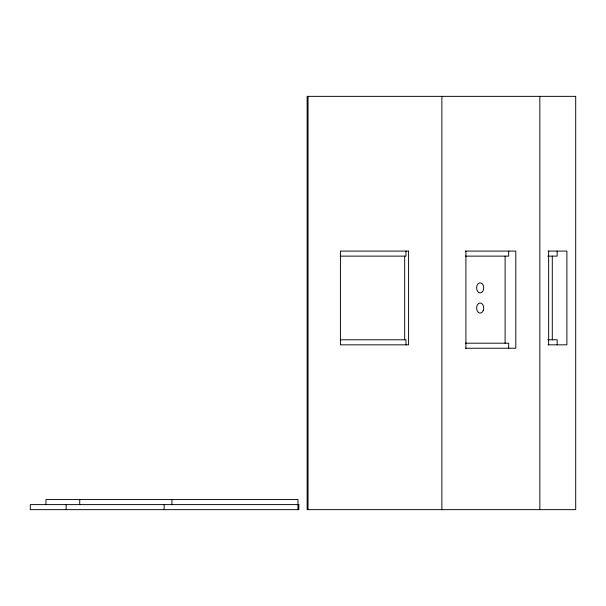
<?xml version="1.0" encoding="UTF-8"?>
<svg xmlns="http://www.w3.org/2000/svg" width="606" height="606" viewBox="0 0 606 606"><rect width="100%" height="100%" fill="white"/><g stroke="black" fill="none" stroke-linecap="round" stroke-linejoin="round"><path stroke-width="0.91" d="M465.37 251.089L515.804 251.089L515.804 348.238L465.37 348.238M548.036 251.089L566.898 251.089L566.898 344.837L548.036 344.837M340.299 256.126L405.975 256.126L405.975 251.089M465.37 256.126L508.676 256.126L508.676 251.089M547.733 256.126L557.164 256.126L557.164 251.089M340.299 339.792L405.975 339.792L405.975 344.837M547.733 339.792L557.164 339.792L557.164 344.837M465.37 343.193L508.676 343.193L508.676 348.238M552.293 256.126L552.293 339.792M548.642 251.089L548.642 344.837M539.84 96.354L539.84 509.646M505.109 256.126L505.109 343.193M465.908 251.089L465.908 348.238M441.872 96.354L441.872 509.646M404.672 256.126L404.672 339.792M308.037 96.354L308.037 509.646M297.963 509.646L297.963 499.564L45.958 499.564L45.958 504.609M171.96 499.564L171.96 504.609M164.128 504.609L164.128 509.646M79.719 499.564L79.719 504.609M66.16 504.609L66.16 509.646M575.7 96.354L307.144 96.354L307.144 509.646L575.7 509.646L575.7 96.354M408.588 251.089L340.428 251.089L340.428 344.837L408.588 344.837L408.588 251.089M298.856 504.609L30.3 504.609L30.3 509.646L298.856 509.646L298.856 504.609M482.687 291.441A5.037 3.56 -90 0 0 481.088 283.01A5.037 3.56 -90 0 0 476.717 289.183A5.037 3.56 -90 0 0 482.687 291.441M483.247 310.56A5.037 3.56 -90 0 0 480.164 303A5.037 3.56 -90 0 0 477.073 310.56A5.037 3.56 -90 0 0 483.247 310.56"/></g></svg>
